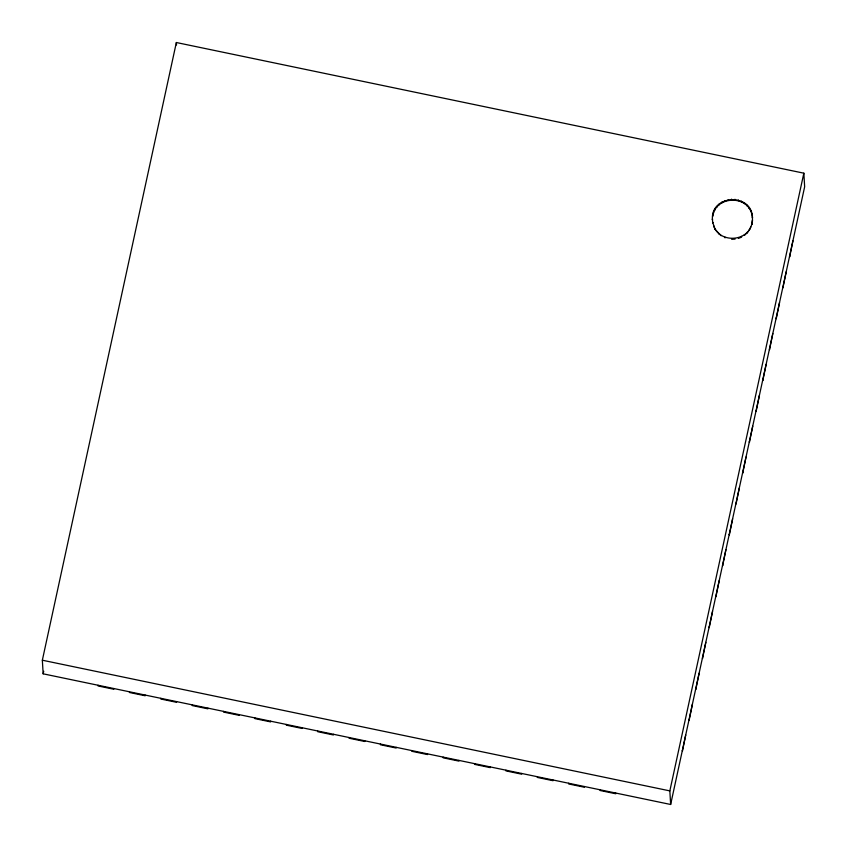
<?xml version="1.0" encoding="UTF-8"?>
<svg xmlns="http://www.w3.org/2000/svg" width="847" height="847" viewBox="0 0 847 847"><rect width="100%" height="100%" fill="white"/><g stroke="black" fill="none" stroke-linecap="round" stroke-linejoin="round"><path stroke-width="1.27" d="M751.85 213.804L752.475 217.817C752.157 192.502 710.442 194.376 712.443 219.638L712.401 218.918L712.74 222.973L712.698 222.253L715.006 229.251L721.104 235.741M751.861 223.746L752.432 220.442L751.903 224.455L751.861 223.746C747.922 242.136 719.145 243.46 713.555 225.493M42.35 660.215L176.356 42.519L803.845 173.18L804.65 186.785L670.644 804.481L43.155 673.82L42.35 660.215L669.839 790.886L670.644 804.481M43.155 673.82L43.716 671.237M669.839 790.886L803.845 173.18M751.892 214.513C747.509 194.429 715.27 195.911 712.729 216.303L712.687 215.583M749.68 229.569L750.738 226.901M744.407 234.661L744.449 235.381L748.42 231.422M735.08 239.119L731.681 239.278L731.639 238.558M792.93 240.834L789.616 256.99L789.573 256.281M786.228 271.718L782.914 287.874L782.872 287.165M779.526 302.601L776.212 318.758L776.17 318.048M772.824 333.485L769.521 349.652L769.478 348.932M766.122 364.379L762.819 380.536L762.776 379.816M750.707 210.649L750.749 211.369M749.044 207.737L749.087 208.447M759.42 395.263L756.117 411.42L756.075 410.7M749.087 229.833L749.129 230.543M746.906 205.133L746.948 205.853M746.959 232.438L747.001 233.158M744.344 202.941L744.386 203.651M741.443 201.194L741.485 201.904M741.517 236.429L741.559 237.139L738.404 238.399L738.362 237.689M752.729 426.147L749.415 442.303L749.373 441.583M738.288 199.956L738.33 200.675M734.963 199.267L735.005 199.977M731.564 199.13L731.607 199.85M746.027 457.031L742.713 473.187L742.671 472.467M728.187 199.574L728.229 200.284M724.937 200.57L724.979 201.279M725.011 237.181L725.053 237.891M739.325 487.914L736.011 504.071L735.969 503.362M721.909 202.084L721.951 202.793M719.177 204.085L719.219 204.794M719.23 233.708L719.272 234.418M716.827 206.509L716.869 207.219M714.932 209.283L714.974 210.003M732.623 518.798L729.32 534.955L729.278 534.245M714.963 228.531L715.006 229.251M713.534 212.343L713.576 213.052M725.921 549.682L722.618 565.838L722.576 565.129M719.219 580.566L715.916 596.733L715.874 596.013M712.528 611.449L709.214 627.616L709.172 626.896M705.826 642.344L702.512 658.5L702.47 657.78M699.124 673.227L695.811 689.384L695.768 688.664M692.423 704.111L689.119 720.268L689.077 719.548M685.721 734.995L682.417 751.151L682.375 750.442M615.737 793.057L615.78 793.766L600.1 790.505L600.057 789.785M584.366 786.514L584.409 787.234L568.718 783.973L568.676 783.253M552.996 779.981L553.038 780.701L537.347 777.43L537.305 776.72M521.614 773.449L521.657 774.169L505.977 770.897L505.934 770.188M490.244 766.916L490.286 767.636L474.595 764.365L474.553 763.655M458.873 760.384L458.915 761.104L443.225 757.832L443.182 757.123M427.491 753.851L427.534 754.571L411.854 751.3L411.811 750.58M396.121 747.319L396.163 748.028L380.472 744.767L380.43 744.047M364.75 740.786L364.792 741.496L349.102 738.235L349.059 737.515M333.369 734.254L333.411 734.963L317.731 731.702L317.689 730.982M301.998 727.721L302.04 728.431L286.35 725.17L286.307 724.45M270.627 721.178L270.669 721.898L254.979 718.637L254.936 717.917M239.246 714.646L239.288 715.366L223.608 712.094L223.566 711.385M176.356 42.519L176.504 44.986M207.875 708.113L207.917 708.833L192.227 705.562L192.184 704.852M176.504 701.581L176.547 702.301L160.856 699.029L160.814 698.32M145.123 695.048L145.165 695.768L129.485 692.497L129.443 691.787M113.752 688.516L113.794 689.236L98.104 685.964L98.061 685.244M752.432 217.097L752.475 221.162"/></g></svg>
